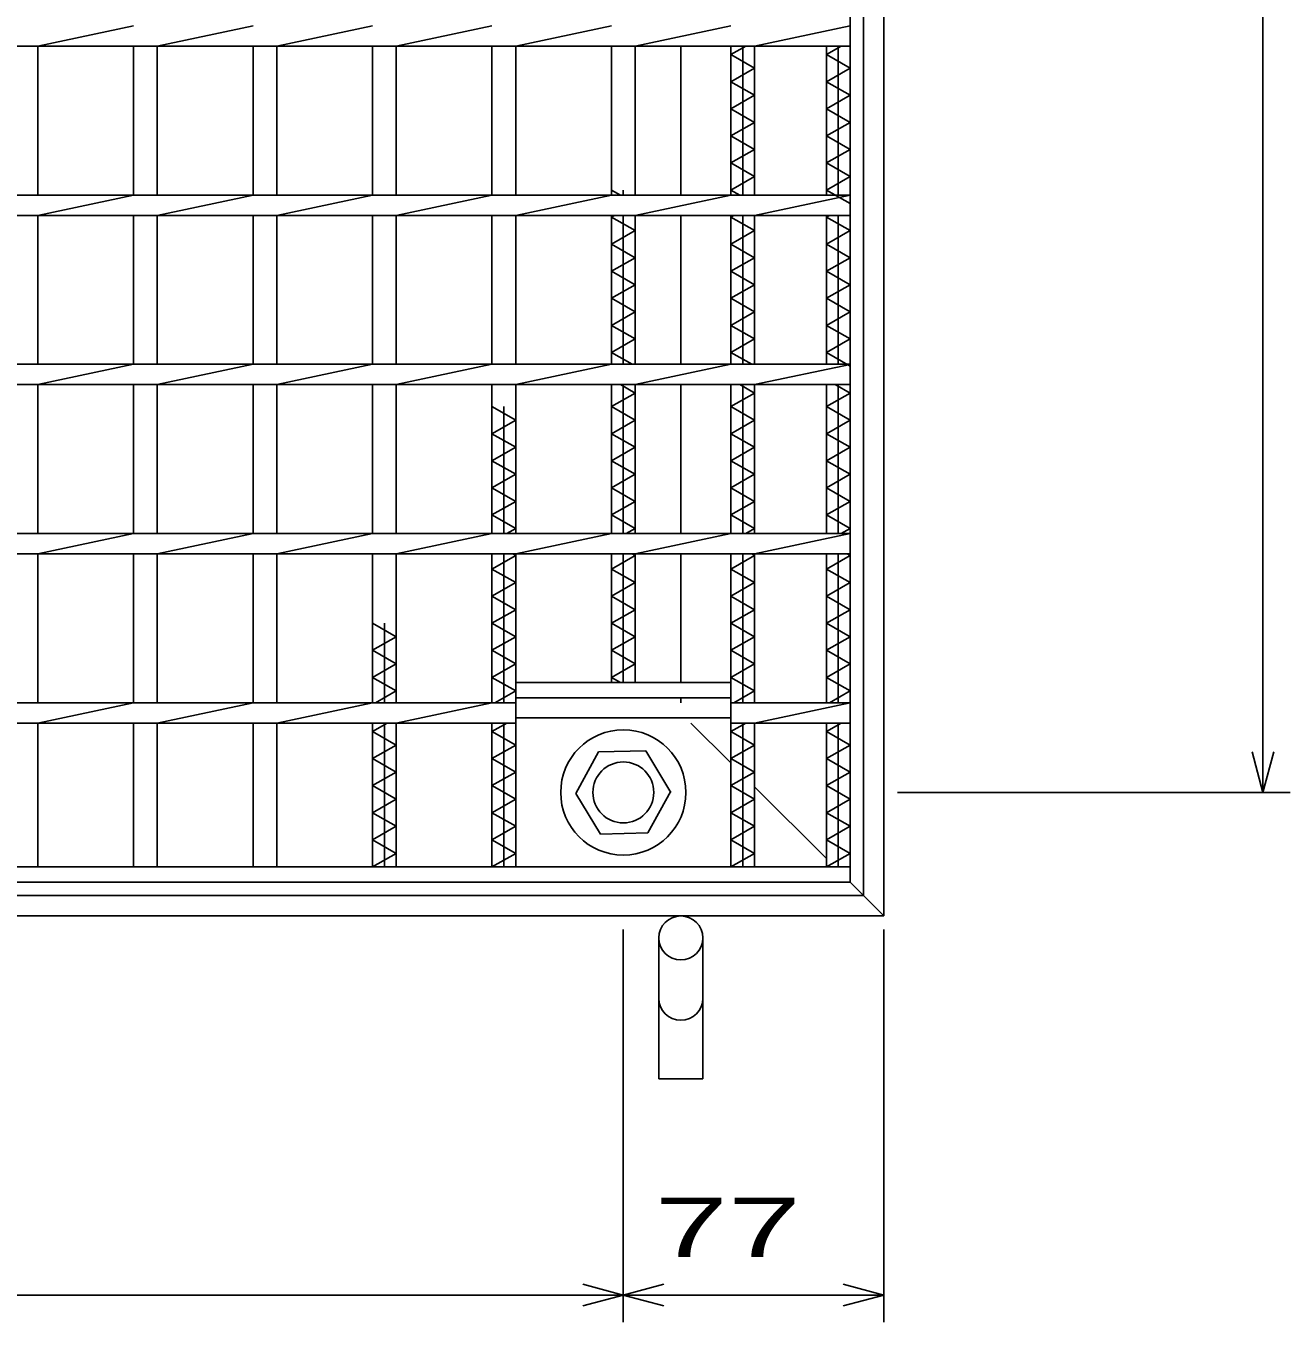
# Model space of a CAD drawing. Units: millimetres, scale not verified. Extents: x -1456 to 1385, y -1026 to 843.
# Drawn here: x -623.5 to -250, y -311.5 to 71.5 of the extents above; entities that cross this region are included whole.
import ezdxf
from ezdxf.enums import TextEntityAlignment as Align

# ---------------------------------------------------------------- set-up
doc = ezdxf.new("R2010")
doc.units = ezdxf.units.MM
doc.header["$LTSCALE"] = 8
doc.linetypes.add('DASHED', pattern=[7.5, 6, -1.5])
for name, color, linetype, lineweight in [('16', 3, 'Continuous', 25), ('19', 6, 'Continuous', 25), ('22', 4, 'Continuous', 25)]:
    doc.layers.add(name, color=color, linetype=linetype, lineweight=lineweight)
doc.styles.add('ベクトル', font='')
doc.styles.get('ベクトル').set_extended_font_data('ベクトル')

msp = doc.modelspace()

# ---------------------------------------------------------------- linework, layer by layer
at = {"layer": '16'}
for p, q in [((-380, -177), (-380, 414)), ((-620, 65.5), (-591.7, 71.5)), ((-584.7, 65.5), (-556.4, 71.5)), ((-549.4, 65.5), (-521.1, 71.5)), ((-514.1, 65.5), (-485.8, 71.5)), ((-478.8, 65.5), (-450.5, 71.5)), ((-443.5, 65.5), (-415.2, 71.5)), ((-408.2, 65.5), (-380, 71.479)), ((-380, 65.5), (-380, 71.5)), ((-980, 65.5), (-380, 65.5)), ((-620, 21.5), (-620, 65.5)), ((-591.7, 21.5), (-591.7, 65.5)), ((-584.7, 21.5), (-584.7, 65.5)), ((-556.4, 21.5), (-556.4, 65.5)), ((-549.4, 21.5), (-549.4, 65.5)), ((-521.1, 21.5), (-521.1, 65.5)), ((-514.1, 21.5), (-514.1, 65.5)), ((-485.8, 21.5), (-485.8, 65.5)), ((-478.8, 21.5), (-478.8, 65.5)), ((-450.5, 21.5), (-450.5, 65.5)), ((-443.5, 21.5), (-443.5, 65.5)), ((-415.2, 21.5), (-415.2, 65.5)), ((-415.2, 63), (-410.825, 65.5)), ((-411.7, 21.5), (-411.7, 65.5)), ((-408.2, 21.5), (-408.2, 65.5)), ((-387, 21.5), (-387, 65.5)), ((-387, 63), (-382.625, 65.5)), ((-383.5, 21.5), (-383.5, 65.5)), ((-408.2, 59), (-415.2, 63)), ((-380, 59), (-387, 63)), ((-415.2, 55), (-408.2, 59)), ((-387, 55), (-380, 59)), ((-408.2, 51), (-415.2, 55)), ((-380, 51), (-387, 55)), ((-415.2, 47), (-408.2, 51)), ((-387, 47), (-380, 51)), ((-408.2, 43), (-415.2, 47)), ((-380, 43), (-387, 47)), ((-415.2, 39), (-408.2, 43)), ((-387, 39), (-380, 43)), ((-408.2, 35), (-415.2, 39)), ((-380, 35), (-387, 39)), ((-415.2, 31), (-408.2, 35)), ((-387, 31), (-380, 35)), ((-408.2, 27), (-415.2, 31)), ((-380, 27), (-387, 31)), ((-415.2, 23), (-408.2, 27)), ((-387, 23), (-380, 27)), ((-447.875, 21.5), (-450.5, 23)), ((-447, 21.5), (-447, 23)), ((-412.575, 21.5), (-415.2, 23)), ((-380, 19), (-387, 23)), ((-980, 21.5), (-380, 21.5)), ((-620, 15.5), (-591.7, 21.5)), ((-584.7, 15.5), (-556.4, 21.5)), ((-549.4, 15.5), (-521.1, 21.5)), ((-514.1, 15.5), (-485.8, 21.5)), ((-478.8, 15.5), (-450.5, 21.5)), ((-443.5, 15.5), (-415.2, 21.5)), ((-408.2, 15.5), (-380, 21.479)), ((-380, 15.5), (-380, 21.5)), ((-980, 15.5), (-380, 15.5)), ((-620, -28.5), (-620, 15.5)), ((-591.7, -28.5), (-591.7, 15.5)), ((-584.7, -28.5), (-584.7, 15.5)), ((-556.4, -28.5), (-556.4, 15.5)), ((-549.4, -28.5), (-549.4, 15.5)), ((-521.1, -28.5), (-521.1, 15.5)), ((-514.1, -28.5), (-514.1, 15.5)), ((-485.8, -28.5), (-485.8, 15.5)), ((-478.8, -28.5), (-478.8, 15.5)), ((-450.5, -28.5), (-450.5, 15.5)), ((-450.5, 15), (-449.625, 15.5)), ((-447, -28.5), (-447, 15.5)), ((-443.5, -28.5), (-443.5, 15.5)), ((-415.2, -28.5), (-415.2, 15.5)), ((-415.2, 15), (-414.325, 15.5)), ((-411.7, -28.5), (-411.7, 15.5)), ((-408.2, -28.5), (-408.2, 15.5)), ((-387, -28.5), (-387, 15.5)), ((-387, 15), (-386.125, 15.5)), ((-383.5, -28.5), (-383.5, 15.5)), ((-443.5, 11), (-450.5, 15)), ((-408.2, 11), (-415.2, 15)), ((-380, 11), (-387, 15)), ((-450.5, 7), (-443.5, 11)), ((-415.2, 7), (-408.2, 11)), ((-387, 7), (-380, 11)), ((-443.5, 3), (-450.5, 7)), ((-408.2, 3), (-415.2, 7)), ((-380, 3), (-387, 7)), ((-450.5, -1), (-443.5, 3)), ((-415.2, -1), (-408.2, 3)), ((-387, -1), (-380, 3)), ((-443.5, -5), (-450.5, -1)), ((-408.2, -5), (-415.2, -1)), ((-380, -5), (-387, -1)), ((-450.5, -9), (-443.5, -5)), ((-415.2, -9), (-408.2, -5)), ((-387, -9), (-380, -5)), ((-443.5, -13), (-450.5, -9)), ((-408.2, -13), (-415.2, -9)), ((-380, -13), (-387, -9)), ((-450.5, -17), (-443.5, -13)), ((-415.2, -17), (-408.2, -13)), ((-387, -17), (-380, -13)), ((-443.5, -21), (-450.5, -17)), ((-408.2, -21), (-415.2, -17)), ((-380, -21), (-387, -17)), ((-450.5, -25), (-443.5, -21)), ((-415.2, -25), (-408.2, -21)), ((-387, -25), (-380, -21)), ((-444.375, -28.5), (-450.5, -25)), ((-409.075, -28.5), (-415.2, -25)), ((-380, -29), (-387, -25)), ((-980, -28.5), (-380, -28.5)), ((-620, -34.5), (-591.7, -28.5)), ((-584.7, -34.5), (-556.4, -28.5)), ((-549.4, -34.5), (-521.1, -28.5)), ((-514.1, -34.5), (-485.8, -28.5)), ((-478.8, -34.5), (-450.5, -28.5)), ((-443.5, -34.5), (-415.2, -28.5)), ((-408.2, -34.5), (-380, -28.521)), ((-380, -34.5), (-380, -28.5)), ((-980, -34.5), (-380, -34.5)), ((-620, -78.5), (-620, -34.5)), ((-591.7, -78.5), (-591.7, -34.5)), ((-584.7, -78.5), (-584.7, -34.5)), ((-556.4, -78.5), (-556.4, -34.5)), ((-549.4, -78.5), (-549.4, -34.5)), ((-521.1, -78.5), (-521.1, -34.5)), ((-514.1, -78.5), (-514.1, -34.5)), ((-485.8, -78.5), (-485.8, -34.5)), ((-478.8, -78.5), (-478.8, -34.5)), ((-450.5, -78.5), (-450.5, -34.5)), ((-450.5, -41), (-443.5, -37)), ((-443.5, -37), (-447.875, -34.5)), ((-447, -78.5), (-447, -34.5)), ((-443.5, -78.5), (-443.5, -34.5)), ((-415.2, -78.5), (-415.2, -34.5)), ((-415.2, -41), (-408.2, -37)), ((-408.2, -37), (-412.575, -34.5)), ((-411.7, -78.5), (-411.7, -34.5)), ((-408.2, -78.5), (-408.2, -34.5)), ((-387, -78.5), (-387, -34.5)), ((-387, -41), (-380, -37)), ((-380, -37), (-384.375, -34.5)), ((-383.5, -78.5), (-383.5, -34.5)), ((-478.8, -45), (-485.8, -41)), ((-482.3, -78.5), (-482.3, -41)), ((-443.5, -45), (-450.5, -41)), ((-408.2, -45), (-415.2, -41)), ((-380, -45), (-387, -41)), ((-485.8, -49), (-478.8, -45)), ((-450.5, -49), (-443.5, -45)), ((-415.2, -49), (-408.2, -45)), ((-387, -49), (-380, -45)), ((-478.8, -53), (-485.8, -49)), ((-443.5, -53), (-450.5, -49)), ((-408.2, -53), (-415.2, -49)), ((-380, -53), (-387, -49)), ((-485.8, -57), (-478.8, -53)), ((-450.5, -57), (-443.5, -53)), ((-415.2, -57), (-408.2, -53)), ((-387, -57), (-380, -53)), ((-478.8, -61), (-485.8, -57)), ((-443.5, -61), (-450.5, -57)), ((-408.2, -61), (-415.2, -57)), ((-380, -61), (-387, -57)), ((-485.8, -65), (-478.8, -61)), ((-450.5, -65), (-443.5, -61)), ((-415.2, -65), (-408.2, -61)), ((-387, -65), (-380, -61)), ((-478.8, -69), (-485.8, -65)), ((-443.5, -69), (-450.5, -65)), ((-408.2, -69), (-415.2, -65)), ((-380, -69), (-387, -65)), ((-485.8, -73), (-478.8, -69)), ((-450.5, -73), (-443.5, -69)), ((-415.2, -73), (-408.2, -69)), ((-387, -73), (-380, -69)), ((-478.8, -77), (-485.8, -73)), ((-443.5, -77), (-450.5, -73)), ((-408.2, -77), (-415.2, -73)), ((-380, -77), (-387, -73)), ((-980, -78.5), (-380, -78.5)), ((-620, -84.5), (-591.7, -78.5)), ((-584.7, -84.5), (-556.4, -78.5)), ((-549.4, -84.5), (-521.1, -78.5)), ((-514.1, -84.5), (-485.8, -78.5)), ((-481.425, -78.5), (-478.8, -77)), ((-478.8, -84.5), (-450.5, -78.5)), ((-446.125, -78.5), (-443.5, -77)), ((-443.5, -84.5), (-415.2, -78.5)), ((-410.825, -78.5), (-408.2, -77)), ((-408.2, -84.5), (-380, -78.521)), ((-382.625, -78.5), (-380, -77)), ((-380, -84.5), (-380, -78.5)), ((-980, -84.5), (-380, -84.5)), ((-620, -128.5), (-620, -84.5)), ((-591.7, -128.5), (-591.7, -84.5)), ((-584.7, -128.5), (-584.7, -84.5)), ((-556.4, -128.5), (-556.4, -84.5)), ((-549.4, -128.5), (-549.4, -84.5)), ((-521.1, -128.5), (-521.1, -84.5)), ((-514.1, -128.5), (-514.1, -84.5)), ((-485.8, -128.5), (-485.8, -84.5)), ((-485.8, -89), (-478.8, -85)), ((-482.3, -128.5), (-482.3, -84.5)), ((-478.8, -85), (-479.675, -84.5)), ((-478.8, -128.5), (-478.8, -84.5)), ((-450.5, -122.5), (-450.5, -84.5)), ((-450.5, -89), (-443.5, -85)), ((-447, -122.5), (-447, -84.5)), ((-443.5, -85), (-444.375, -84.5)), ((-443.5, -122.5), (-443.5, -84.5)), ((-415.2, -128.5), (-415.2, -84.5)), ((-415.2, -89), (-408.2, -85)), ((-411.7, -128.5), (-411.7, -84.5)), ((-408.2, -85), (-409.075, -84.5)), ((-408.2, -128.5), (-408.2, -84.5)), ((-387, -128.5), (-387, -84.5)), ((-387, -89), (-380, -85)), ((-383.5, -128.5), (-383.5, -84.5)), ((-380, -85), (-380.875, -84.5)), ((-478.8, -93), (-485.8, -89)), ((-443.5, -93), (-450.5, -89)), ((-408.2, -93), (-415.2, -89)), ((-380, -93), (-387, -89)), ((-485.8, -97), (-478.8, -93)), ((-450.5, -97), (-443.5, -93)), ((-415.2, -97), (-408.2, -93)), ((-387, -97), (-380, -93)), ((-478.8, -101), (-485.8, -97)), ((-443.5, -101), (-450.5, -97)), ((-408.2, -101), (-415.2, -97)), ((-380, -101), (-387, -97)), ((-485.8, -105), (-478.8, -101)), ((-450.5, -105), (-443.5, -101)), ((-415.2, -105), (-408.2, -101)), ((-387, -105), (-380, -101)), ((-514.1, -109), (-521.1, -105)), ((-517.6, -128.5), (-517.6, -105)), ((-478.8, -109), (-485.8, -105)), ((-443.5, -109), (-450.5, -105)), ((-408.2, -109), (-415.2, -105)), ((-380, -109), (-387, -105)), ((-521.1, -113), (-514.1, -109)), ((-485.8, -113), (-478.8, -109)), ((-450.5, -113), (-443.5, -109)), ((-415.2, -113), (-408.2, -109)), ((-387, -113), (-380, -109)), ((-514.1, -117), (-521.1, -113)), ((-478.8, -117), (-485.8, -113)), ((-443.5, -117), (-450.5, -113)), ((-408.2, -117), (-415.2, -113)), ((-380, -117), (-387, -113)), ((-521.1, -121), (-514.1, -117)), ((-485.8, -121), (-478.8, -117)), ((-450.5, -121), (-443.5, -117)), ((-415.2, -121), (-408.2, -117)), ((-387, -121), (-380, -117)), ((-514.1, -125), (-521.1, -121)), ((-478.8, -125), (-485.8, -121)), ((-478.8, -122.5), (-415.2, -122.5)), ((-478.8, -127), (-478.8, -122.5)), ((-447.875, -122.5), (-450.5, -121)), ((-408.2, -125), (-415.2, -121)), ((-415.2, -127), (-415.2, -122.5)), ((-380, -125), (-387, -121)), ((-520.225, -128.5), (-514.1, -125)), ((-484.925, -128.5), (-478.8, -125)), ((-414.325, -128.5), (-408.2, -125)), ((-386.125, -128.5), (-380, -125)), ((-874.1, -128.5), (-478.8, -128.5)), ((-620, -134.5), (-591.7, -128.5)), ((-584.7, -134.5), (-556.4, -128.5)), ((-549.4, -134.5), (-521.1, -128.5)), ((-514.1, -134.5), (-485.8, -128.5)), ((-478.8, -127), (-415.2, -127)), ((-478.8, -128.5), (-478.8, -134.5)), ((-415.2, -128.5), (-380, -128.5)), ((-415.2, -128.5), (-415.2, -134.5)), ((-408.2, -134.5), (-380, -128.521)), ((-380, -134.5), (-380, -128.5)), ((-478.8, -133), (-415.2, -133)), ((-874.1, -134.5), (-478.8, -134.5)), ((-620, -177), (-620, -134.5)), ((-591.7, -177), (-591.7, -134.5)), ((-584.7, -177), (-584.7, -134.5)), ((-556.4, -177), (-556.4, -134.5)), ((-549.4, -177), (-549.4, -134.5)), ((-521.1, -177), (-521.1, -134.5)), ((-521.1, -137), (-516.725, -134.5)), ((-514.1, -141), (-521.1, -137)), ((-517.6, -177), (-517.6, -134.5)), ((-514.1, -177), (-514.1, -134.5)), ((-485.8, -177), (-485.8, -134.5)), ((-485.8, -137), (-481.425, -134.5)), ((-478.8, -141), (-485.8, -137)), ((-482.3, -177), (-482.3, -134.5)), ((-478.8, -177), (-478.8, -134.5)), ((-415.2, -134.5), (-380, -134.5)), ((-415.2, -177), (-415.2, -134.5)), ((-415.2, -137), (-410.825, -134.5)), ((-408.2, -141), (-415.2, -137)), ((-411.7, -177), (-411.7, -134.5)), ((-408.2, -177), (-408.2, -134.5)), ((-387, -177), (-387, -134.5)), ((-387, -137), (-382.625, -134.5)), ((-380, -141), (-387, -137)), ((-383.5, -177), (-383.5, -134.5)), ((-521.1, -145), (-514.1, -141)), ((-485.8, -145), (-478.8, -141)), ((-415.2, -145), (-408.2, -141)), ((-387, -145), (-380, -141)), ((-514.1, -149), (-521.1, -145)), ((-478.8, -149), (-485.8, -145)), ((-460.996, -155.342), (-454.294, -143.05)), ((-440.298, -142.708), (-454.294, -143.05)), ((-433, -155), (-440.298, -142.708)), ((-408.2, -149), (-415.2, -145)), ((-380, -149), (-387, -145)), ((-521.1, -153), (-514.1, -149)), ((-485.8, -153), (-478.8, -149)), ((-415.2, -153), (-408.2, -149)), ((-387, -153), (-380, -149)), ((-514.1, -157), (-521.1, -153)), ((-478.8, -157), (-485.8, -153)), ((-408.2, -157), (-415.2, -153)), ((-380, -157), (-387, -153)), ((-521.1, -161), (-514.1, -157)), ((-485.8, -161), (-478.8, -157)), ((-460.996, -155.342), (-453.702, -167.292)), ((-439.706, -166.95), (-433.004, -154.658)), ((-415.2, -161), (-408.2, -157)), ((-387, -161), (-380, -157)), ((-514.1, -165), (-521.1, -161)), ((-478.8, -165), (-485.8, -161)), ((-408.2, -165), (-415.2, -161)), ((-380, -165), (-387, -161)), ((-521.1, -169), (-514.1, -165)), ((-485.8, -169), (-478.8, -165)), ((-453.702, -167.292), (-439.706, -166.95)), ((-415.2, -169), (-408.2, -165)), ((-387, -169), (-380, -165)), ((-514.1, -173), (-521.1, -169)), ((-478.8, -173), (-485.8, -169)), ((-408.2, -173), (-415.2, -169)), ((-380, -173), (-387, -169)), ((-521.1, -177), (-514.1, -173)), ((-485.8, -177), (-478.8, -173)), ((-415.2, -177), (-408.2, -173)), ((-387, -177), (-380, -173)), ((-980, -177), (-380, -177)), ((-627, -177), (-620, -177)), ((-591.7, -177), (-584.7, -177)), ((-556.4, -177), (-549.4, -177)), ((-521.1, -177), (-514.1, -177)), ((-485.8, -177), (-478.8, -177)), ((-450.5, -177), (-443.5, -177)), ((-415.2, -177), (-408.2, -177)), ((-387, -177), (-380, -177)), ((-380, -177), (-380, -181.5)), ((-380, -181.5), (-980, -181.5))]:
    msp.add_line(p, q, dxfattribs=at)
for radius in [18.5, 9]:
    msp.add_circle((-447, -155), radius, dxfattribs=at)
at = {"layer": '19'}
for p, q in [((-370, -191.5), (-370, 428.5)), ((-376, -185.5), (-376, 422.5)), ((-430, 21.5), (-430, 65.5)), ((-430, -28.5), (-430, 15.5)), ((-430, -78.5), (-430, -34.5)), ((-430, -122.5), (-430, -84.5)), ((-984, -185.5), (-376, -185.5)), ((-990, -191.5), (-370, -191.5)), ((-436.5, -198), (-436.5, -239.62)), ((-423.5, -239.62), (-423.5, -198)), ((-436.5, -239.62), (-423.5, -239.62))]:
    msp.add_line(p, q, dxfattribs=at)
at = {"layer": '19', "linetype": 'DASHED'}
for p, q in [((-430, -128.5), (-430, -127)), ((-415.2, -146.3), (-427, -134.5)), ((-387, -174.5), (-408.2, -153.3)), ((-370, -191.5), (-380, -181.5))]:
    msp.add_line(p, q, dxfattribs=at)
at = {"layer": '19'}
msp.add_circle((-430, -198), 6.5, dxfattribs=at)
msp.add_arc((-430, -215.84), 6.5, 180, 0, dxfattribs=at)
at = {"layer": '22'}
for p, q in [((-258, -155), (-258, 392)), ((-258, -155), (-261.2, -143)), ((-258, -155), (-254.8, -143)), ((-366, -155), (-250, -155)), ((-447, -311.5), (-447, -195.5)), ((-370, -311.5), (-370, -195.5)), ((-447, -303.5), (-459, -300.3)), ((-447, -303.5), (-435, -300.3)), ((-370, -303.5), (-382, -300.3)), ((-905.9, -303.5), (-447, -303.5)), ((-459, -306.7), (-447, -303.5)), ((-435, -306.7), (-447, -303.5)), ((-447, -303.5), (-370, -303.5)), ((-382, -306.7), (-370, -303.5))]:
    msp.add_line(p, q, dxfattribs=at)

# ---------------------------------------------------------------- texts
at = {"layer": '22', "color": 2, "style": 'ベクトル', "width": 1.65}
msp.add_text(' 77 ', height=17.6, dxfattribs=at).set_placement((-448.5, -283.5), align=Align.MIDDLE_LEFT)

doc.saveas('drawing.dxf')
